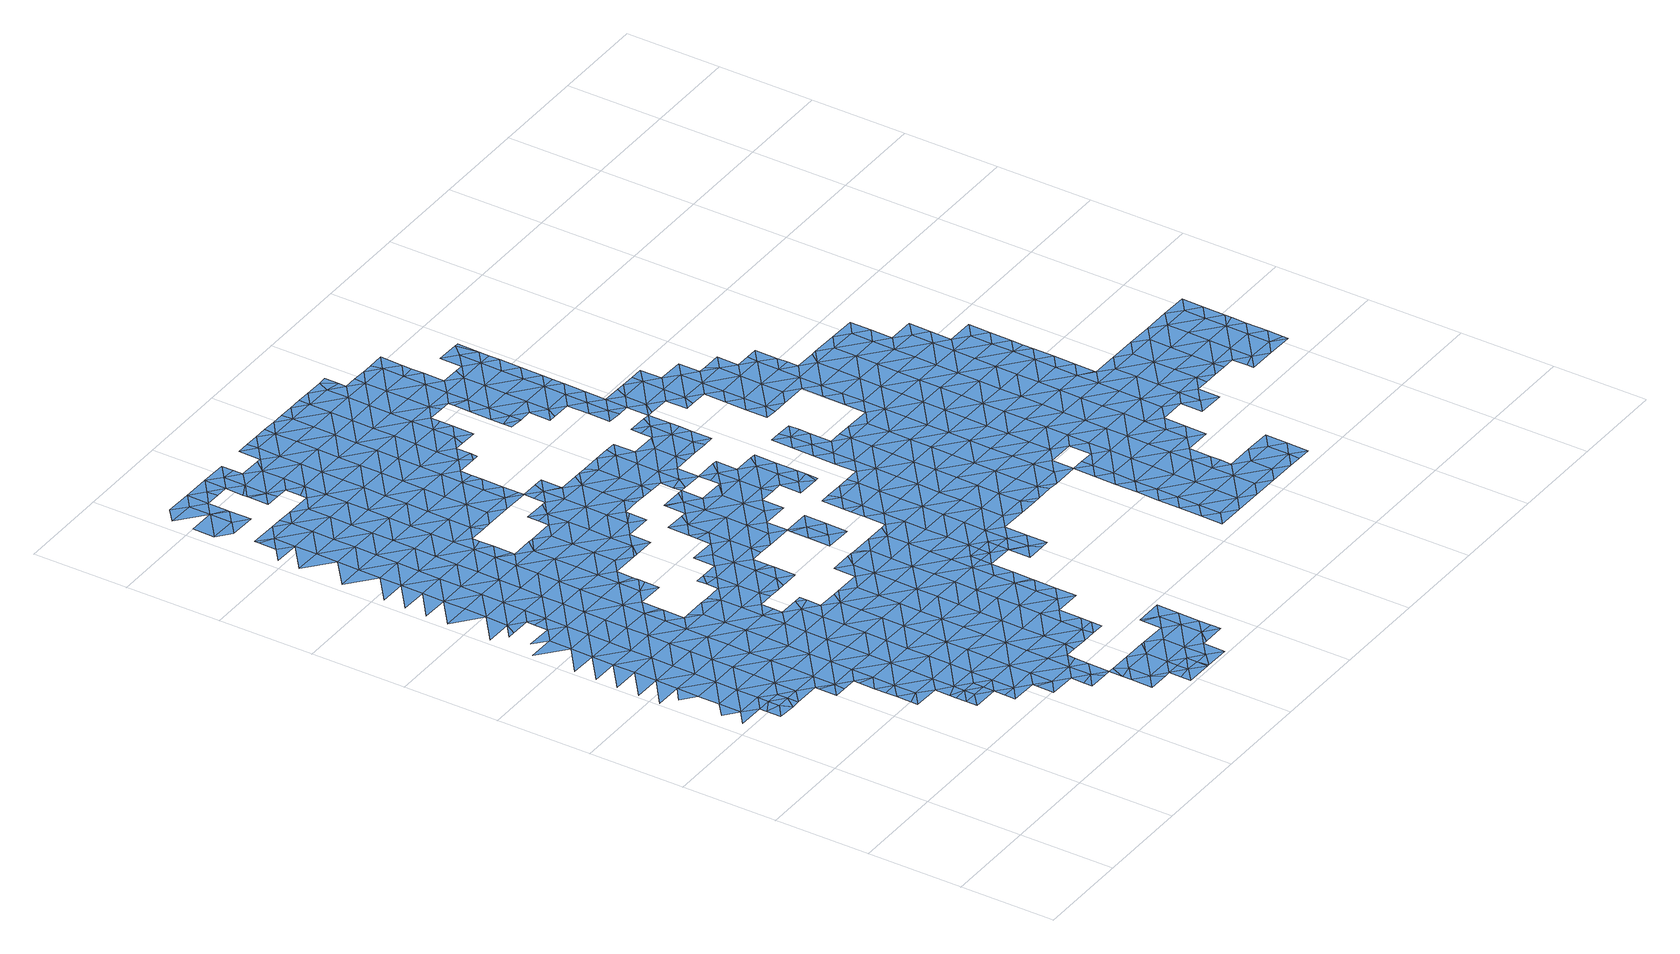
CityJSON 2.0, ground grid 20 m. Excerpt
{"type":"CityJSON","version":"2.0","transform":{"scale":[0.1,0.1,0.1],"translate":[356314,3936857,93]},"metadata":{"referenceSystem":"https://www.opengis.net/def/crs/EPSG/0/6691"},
"CityObjects":{
"waterbody1":{"type":"WaterBody","attributes":{"name":"9","class":"1140","function":"1","WaterBodyRiverFloodingRiskAttribute.description":"5","WaterBodyRiverFloodingRiskAttribute.rankOrg":"1","WaterBodyRiverFloodingRiskAttribute.adminType":"2","WaterBodyRiverFloodingRiskAttribute.scale":"L1"},"geometry":[{"type":"MultiSurface","lod":"1","boundaries":[[[0,1,2]],[[3,0,4]],[[2,5,0]],[[6,7,8]],[[9,8,10]],[[4,0,11]],[[2,12,5]],[[11,0,5]],[[13,14,10]],[[7,15,8]],[[7,4,15]],[[12,16,5]],[[17,10,8]],[[18,19,13]],[[4,11,15]],[[16,20,5]],[[21,22,18]],[[23,24,16]],[[23,25,24]],[[8,15,17]],[[10,26,13]],[[27,24,25]],[[11,5,20]],[[28,26,10]],[[26,18,13]],[[24,20,16]],[[29,30,21]],[[31,15,11]],[[20,32,11]],[[10,17,28]],[[33,21,18]],[[34,35,29]],[[26,33,18]],[[36,20,24]],[[31,11,32]],[[27,36,24]],[[37,38,39]],[[40,28,17]],[[41,38,27]],[[42,29,21]],[[17,15,43]],[[41,39,38]],[[44,45,46]],[[45,47,46]],[[48,42,21]],[[49,50,34]],[[15,31,43]],[[48,21,33]],[[51,52,53]],[[54,34,29]],[[55,38,37]],[[27,38,36]],[[47,56,57]],[[45,56,47]],[[42,54,29]],[[32,58,31]],[[44,59,45]],[[57,56,60]],[[17,43,40]],[[61,62,52]],[[20,36,63]],[[32,20,58]],[[26,28,64]],[[65,52,51]],[[58,20,63]],[[55,66,38]],[[56,67,60]],[[64,68,26]],[[69,36,38]],[[31,70,43]],[[28,40,64]],[[71,67,55]],[[72,48,33]],[[71,60,67]],[[73,74,75]],[[76,77,61]],[[49,34,54]],[[33,26,68]],[[59,78,45]],[[68,72,33]],[[75,79,59]],[[70,31,58]],[[80,77,76]],[[65,81,52]],[[82,42,48]],[[66,55,67]],[[43,83,40]],[[56,45,78]],[[75,74,79]],[[84,85,65]],[[52,86,61]],[[85,49,54]],[[87,58,63]],[[84,49,85]],[[38,66,69]],[[72,82,48]],[[56,88,67]],[[81,86,52]],[[40,83,64]],[[78,59,79]],[[63,36,87]],[[89,90,80]],[[43,70,91]],[[85,81,65]],[[92,76,61]],[[74,93,79]],[[42,94,54]],[[83,43,91]],[[95,96,97]],[[36,69,87]],[[82,94,42]],[[95,98,96]],[[56,78,99]],[[86,92,61]],[[92,80,76]],[[87,100,58]],[[101,102,89]],[[54,103,85]],[[88,56,99]],[[66,67,88]],[[70,58,100]],[[68,64,104]],[[98,105,96]],[[106,107,93]],[[94,103,54]],[[107,97,96]],[[106,97,107]],[[104,64,83]],[[100,108,70]],[[109,110,101]],[[111,89,80]],[[85,112,81]],[[79,93,113]],[[69,66,114]],[[115,83,91]],[[114,66,88]],[[78,79,116]],[[103,112,85]],[[112,86,81]],[[117,68,104]],[[69,118,87]],[[119,111,80]],[[111,101,89]],[[91,70,115]],[[93,107,113]],[[119,80,92]],[[72,68,120]],[[105,121,96]],[[122,88,99]],[[79,113,116]],[[123,109,124]],[[120,68,117]],[[125,126,105]],[[127,94,82]],[[70,108,115]],[[99,78,122]],[[125,128,126]],[[69,114,129]],[[87,130,100]],[[131,126,128]],[[132,123,124]],[[82,72,127]],[[112,133,86]],[[86,134,92]],[[118,130,87]],[[107,135,113]],[[104,136,117]],[[78,116,122]],[[104,83,137]],[[69,129,118]],[[107,96,135]],[[121,105,126]],[[133,134,86]],[[134,119,92]],[[72,120,127]],[[100,138,108]],[[139,140,101]],[[83,115,137]],[[137,141,104]],[[135,96,121]],[[139,101,111]],[[142,120,117]],[[136,142,117]],[[109,101,140]],[[143,132,144]],[[145,146,94]],[[108,138,115]],[[88,122,147]],[[114,88,148]],[[114,149,129]],[[136,104,141]],[[124,109,140]],[[150,111,119]],[[131,151,126]],[[94,127,145]],[[103,94,146]],[[152,127,120]],[[148,88,147]],[[143,144,153]],[[134,154,119]],[[138,100,130]],[[155,156,131]],[[157,158,153]],[[159,120,142]],[[160,156,161]],[[155,161,156]],[[113,135,162]],[[116,113,163]],[[146,164,103]],[[115,165,137]],[[166,136,141]],[[152,120,159]],[[154,150,119]],[[150,139,111]],[[121,126,151]],[[167,147,122]],[[112,103,164]],[[118,129,149]],[[121,168,135]],[[113,162,163]],[[124,140,169]],[[132,124,170]],[[114,148,149]],[[151,131,156]],[[122,116,167]],[[171,172,173]],[[172,157,153]],[[164,174,112]],[[171,157,172]],[[175,145,127]],[[115,138,165]],[[170,124,169]],[[144,132,170]],[[176,127,152]],[[133,112,174]],[[177,156,160]],[[178,153,144]],[[166,141,179]],[[116,163,167]],[[139,180,140]],[[121,151,168]],[[181,118,149]],[[182,151,156]],[[183,137,165]],[[172,184,173]],[[174,185,133]],[[130,118,186]],[[187,180,139]],[[180,169,140]],[[141,137,188]],[[189,165,138]],[[178,172,153]],[[187,139,150]],[[134,133,185]],[[190,191,192]],[[186,118,181]],[[156,177,182]],[[162,193,163]],[[188,137,183]],[[144,170,194]],[[135,168,195]],[[162,135,193]],[[175,127,176]],[[146,145,175]],[[147,167,196]],[[197,190,198]],[[148,147,199]],[[200,189,138]],[[148,201,149]],[[185,202,134]],[[179,141,188]],[[138,130,200]],[[151,203,168]],[[204,151,182]],[[205,192,191]],[[178,144,194]],[[199,147,196]],[[199,201,148]],[[154,134,202]],[[135,195,193]],[[206,165,189]],[[163,207,167]],[[203,151,204]],[[190,192,198]],[[180,208,169]],[[176,152,209]],[[169,210,170]],[[149,201,181]],[[178,211,172]],[[130,186,200]],[[164,146,212]],[[183,165,213]],[[213,165,206]],[[179,188,214]],[[202,215,154]],[[215,187,150]],[[212,146,175]],[[208,210,169]],[[216,174,164]],[[210,194,170]],[[203,217,168]],[[218,175,176]],[[219,220,221]],[[168,217,195]],[[150,154,215]],[[184,172,211]],[[222,218,176]],[[213,223,183]],[[163,193,207]],[[224,188,183]],[[219,198,220]],[[216,185,174]],[[200,225,189]],[[176,209,222]],[[226,214,188]],[[181,227,186]],[[205,228,192]],[[229,164,212]],[[192,228,198]],[[230,231,167]],[[211,232,184]],[[233,212,175]],[[234,217,203]],[[235,178,194]],[[195,236,193]],[[196,231,199]],[[210,237,194]],[[238,181,201]],[[217,236,195]],[[239,175,218]],[[200,186,240]],[[167,207,230]],[[196,167,231]],[[216,164,229]],[[233,175,239]],[[224,226,188]],[[241,223,213]],[[242,243,187]],[[243,208,180]],[[202,185,244]],[[235,211,178]],[[245,198,228]],[[227,181,238]],[[187,215,242]],[[246,198,245]],[[200,247,225]],[[247,200,240]],[[180,187,243]],[[248,215,202]],[[220,198,246]],[[236,249,193]],[[211,250,232]],[[251,202,244]],[[183,223,224]],[[240,186,227]],[[252,217,234]],[[199,253,201]],[[221,220,254]],[[255,229,212]],[[246,254,220]],[[256,185,216]],[[248,202,251]],[[235,194,237]],[[244,185,256]],[[257,212,233]],[[258,225,247]],[[253,238,201]],[[235,259,211]],[[207,193,260]],[[257,255,212]],[[255,216,229]],[[199,231,261]],[[223,241,262]],[[263,215,248]],[[264,265,208]],[[266,267,268]],[[211,259,250]],[[242,215,269]],[[230,207,260]],[[270,240,227]],[[252,271,217]],[[266,226,272]],[[273,231,230]],[[253,199,261]],[[256,274,244]],[[210,265,237]],[[269,215,263]],[[193,249,260]],[[226,224,272]],[[208,243,264]],[[210,208,265]],[[238,275,227]],[[246,276,254]],[[267,266,272]],[[277,256,216]],[[223,278,224]],[[236,217,271]],[[279,270,227]],[[255,277,216]],[[246,280,276]],[[281,249,236]],[[282,242,269]],[[257,233,283]],[[275,238,253]],[[223,262,284]],[[230,260,273]],[[276,285,254]],[[224,286,272]],[[252,287,271]],[[288,281,236]],[[256,289,274]],[[290,289,256]],[[262,291,284]],[[292,237,265]],[[280,293,276]],[[277,290,256]],[[288,236,271]],[[235,294,259]],[[243,242,295]],[[278,223,284]],[[267,272,296]],[[235,237,294]],[[297,227,275]],[[298,299,300]],[[249,301,260]],[[231,273,302]],[[279,227,297]],[[261,231,303]],[[250,259,304]],[[261,305,253]],[[306,299,307]],[[306,300,299]],[[295,242,282]],[[286,296,272]],[[264,243,295]],[[257,308,255]],[[309,271,287]],[[282,269,310]],[[307,311,312]],[[308,257,283]],[[237,292,294]],[[231,302,303]],[[286,224,278]],[[284,291,313]],[[276,293,285]],[[314,288,271]],[[315,308,283]],[[316,277,255]],[[311,307,299]],[[309,287,317]],[[297,318,279]],[[293,312,311]],[[310,319,282]],[[320,278,284]],[[321,299,298]],[[308,316,255]],[[313,320,284]],[[305,261,303]],[[265,322,292]],[[275,253,305]],[[249,281,301]],[[314,271,309]],[[323,302,273]],[[264,295,324]],[[304,259,325]],[[265,264,322]],[[326,297,275]],[[259,294,325]],[[273,260,327]],[[328,289,290]],[[322,264,324]],[[285,293,329]],[[330,290,277]],[[293,311,329]],[[331,286,278]],[[304,332,333]],[[334,295,282]],[[335,296,286]],[[336,288,314]],[[321,337,299]],[[338,296,335]],[[339,331,278]],[[281,288,336]],[[325,332,304]],[[260,301,327]],[[339,278,320]],[[333,332,321]],[[308,315,340]],[[302,341,303]],[[342,330,277]],[[275,305,343]],[[342,277,316]],[[282,319,344]],[[345,301,281]],[[311,346,329]],[[330,328,290]],[[347,285,329]],[[326,275,343]],[[297,326,318]],[[340,348,308]],[[273,327,323]],[[292,322,349]],[[294,292,350]],[[308,348,316]],[[351,338,335]],[[345,281,336]],[[311,299,352]],[[324,295,334]],[[321,332,337]],[[286,353,335]],[[325,294,350]],[[354,347,329]],[[282,344,334]],[[355,322,324]],[[354,329,346]],[[305,303,341]],[[292,349,350]],[[319,356,344]],[[299,337,352]],[[302,323,341]],[[346,311,352]],[[325,357,332]],[[286,331,358]],[[301,359,327]],[[318,360,361]],[[341,362,305]],[[305,363,343]],[[348,364,316]],[[328,365,366]],[[353,351,335]],[[367,342,316]],[[330,365,328]],[[368,357,325]],[[369,359,301]],[[359,323,327]],[[318,326,360]],[[322,355,349]],[[362,363,305]],[[368,325,350]],[[369,301,345]],[[324,334,370]],[[331,371,358]],[[343,363,326]],[[332,372,337]],[[373,366,365]],[[364,367,316]],[[286,358,353]],[[345,336,374]],[[356,375,344]],[[376,330,342]],[[344,375,334]],[[377,361,360]],[[324,370,355]],[[378,358,371]],[[337,372,352]],[[379,341,323]],[[346,352,380]],[[381,364,348]],[[382,373,365]],[[383,369,345]],[[367,376,342]],[[376,365,330]],[[351,384,385]],[[353,384,351]],[[374,383,345]],[[326,386,360]],[[385,384,387]],[[372,332,357]],[[388,379,323]],[[389,349,355]],[[390,368,350]],[[391,386,326]],[[341,379,362]],[[350,349,392]],[[391,326,363]],[[323,359,388]],[[380,352,393]],[[372,394,352]],[[386,395,360]],[[396,359,369]],[[397,353,358]],[[377,360,395]],[[384,398,387]],[[399,358,378]],[[390,357,368]],[[400,334,375]],[[401,402,365]],[[352,394,393]],[[403,355,370]],[[396,369,383]],[[382,365,402]],[[349,389,392]],[[376,401,365]],[[404,367,364]],[[405,387,398]],[[381,406,364]],[[370,334,407]],[[406,404,364]],[[375,356,408]],[[409,384,353]],[[407,334,400]],[[410,411,359]],[[410,359,396]],[[398,412,405]],[[390,350,392]],[[355,403,389]],[[363,362,413]],[[388,359,411]],[[413,362,379]],[[414,400,375]],[[397,358,399]],[[415,395,386]],[[409,398,384]],[[393,416,417]],[[390,418,357]],[[357,419,372]],[[420,414,375]],[[421,379,388]],[[375,408,420]],[[411,421,388]],[[367,422,376]],[[393,394,416]],[[418,419,357]],[[370,407,403]],[[423,424,363]],[[399,378,425]],[[426,412,398]],[[372,419,394]],[[427,402,428]],[[423,363,413]],[[429,407,400]],[[409,353,397]],[[402,401,428]],[[408,427,428]],[[430,417,416]],[[391,363,424]],[[367,404,422]],[[391,431,386]],[[432,413,379]],[[429,400,414]],[[433,397,399]],[[415,386,434]],[[422,435,376]],[[425,433,399]],[[376,436,401]],[[437,390,392]],[[379,421,438]],[[439,408,428]],[[389,403,440]],[[392,389,441]],[[429,442,407]],[[398,443,426]],[[401,444,428]],[[379,438,432]],[[445,430,416]],[[443,398,409]],[[404,446,422]],[[437,418,390]],[[403,407,447]],[[389,440,441]],[[447,407,442]],[[431,391,424]],[[448,439,428]],[[413,449,423]],[[450,448,428]],[[394,419,451]],[[450,428,444]],[[416,394,452]],[[434,386,431]],[[449,413,432]],[[453,422,446]],[[426,454,455]],[[376,435,436]],[[456,397,433]],[[437,392,441]],[[444,401,436]],[[416,452,445]],[[455,454,457]],[[394,451,452]],[[458,403,447]],[[426,443,454]],[[456,459,397]],[[418,460,419]],[[461,435,422]],[[431,462,434]],[[453,461,422]],[[409,459,443]],[[440,403,458]],[[409,397,459]],[[432,463,449]],[[424,423,464]],[[465,418,437]],[[419,460,451]],[[443,466,454]],[[467,444,436]],[[468,445,452]],[[469,436,435]],[[423,449,464]],[[464,470,424]],[[424,471,431]],[[457,454,472]],[[473,466,443]],[[474,452,451]],[[463,475,449]],[[476,437,441]],[[470,471,424]],[[458,447,477]],[[418,465,460]],[[466,478,454]],[[456,433,479]],[[461,453,480]],[[440,458,481]],[[441,440,482]],[[483,467,436]],[[484,485,486]],[[487,468,452]],[[462,431,488]],[[489,485,490]],[[473,443,459]],[[489,486,485]],[[476,465,437]],[[472,454,478]],[[491,459,456]],[[435,461,469]],[[440,481,482]],[[469,492,436]],[[479,491,456]],[[431,471,488]],[[485,493,490]],[[494,461,480]],[[451,460,474]],[[458,477,495]],[[496,490,493]],[[458,497,481]],[[476,441,482]],[[495,477,498]],[[475,496,493]],[[483,436,492]],[[499,500,478]],[[452,501,487]],[[449,475,502]],[[503,485,484]],[[458,495,497]],[[476,504,465]],[[465,505,460]],[[452,474,501]],[[492,506,483]],[[464,449,507]],[[508,493,485]],[[509,459,491]],[[459,510,473]],[[466,473,511]],[[475,493,502]],[[497,512,481]],[[513,488,514]],[[500,515,494]],[[516,461,494]],[[461,517,469]],[[488,471,514]],[[507,449,502]],[[518,482,481]],[[508,485,503]],[[500,499,515]],[[519,471,470]],[[513,520,521]],[[516,517,461]],[[522,487,501]],[[470,464,523]],[[524,502,493]],[[515,516,494]],[[521,520,525]],[[512,518,481]],[[505,465,504]],[[511,473,526]],[[527,501,474]],[[528,512,497]],[[469,529,492]],[[513,514,520]],[[519,514,471]],[[464,507,523]],[[482,530,476]],[[510,459,509]],[[493,508,524]],[[509,491,531]],[[474,460,527]],[[506,492,532]],[[515,499,533]],[[501,534,522]],[[526,473,510]],[[518,530,482]],[[530,504,476]],[[529,532,492]],[[535,525,536]],[[525,520,536]],[[519,470,523]],[[460,505,527]],[[533,537,515]],[[536,538,535]],[[515,537,516]],[[531,539,509]],[[527,540,501]],[[541,502,524]],[[528,542,512]],[[469,517,529]],[[501,540,534]],[[543,526,544]],[[541,545,502]],[[545,523,507]],[[546,505,504]],[[526,510,544]],[[533,543,544]],[[530,547,504]],[[548,514,519]],[[549,518,512]],[[539,550,509]],[[542,549,512]],[[507,502,545]],[[551,538,536]],[[537,552,516]],[[520,514,553]],[[520,554,536]],[[544,555,533]],[[547,546,504]],[[516,556,517]],[[557,544,510]],[[558,559,560]],[[539,560,559]],[[553,514,548]],[[561,527,505]],[[532,529,562]],[[517,563,529]],[[552,556,516]],[[564,534,540]],[[518,565,530]],[[566,557,510]],[[567,518,549]],[[568,552,537]],[[510,509,566]],[[541,524,569]],[[519,523,570]],[[571,562,529]],[[539,559,550]],[[527,561,540]],[[572,555,544]],[[536,554,551]],[[518,567,565]],[[566,509,550]],[[520,553,554]],[[573,564,540]],[[517,556,563]],[[572,544,557]],[[523,545,570]],[[519,574,548]],[[571,529,563]],[[575,550,559]],[[565,576,530]],[[577,559,558]],[[530,576,547]],[[578,574,519]],[[574,553,548]],[[505,546,561]],[[577,575,559]],[[554,579,551]],[[580,552,568]],[[578,519,570]],[[581,573,540]],[[561,581,540]],[[582,541,569]],[[541,583,545]],[[577,558,584]],[[585,566,550]],[[582,583,541]],[[556,586,563]],[[587,570,545]],[[588,576,565]],[[547,589,546]],[[557,566,590]],[[591,582,569]],[[592,593,594]],[[580,595,552]],[[574,596,553]],[[550,575,585]],[[552,597,556]],[[583,587,545]],[[587,578,570]],[[585,598,566]],[[593,599,600]],[[579,554,601]],[[592,599,593]],[[547,576,602]],[[546,603,561]],[[604,573,581]],[[554,553,605]],[[590,566,598]],[[561,606,581]],[[597,607,556]],[[608,576,588]],[[609,595,580]],[[586,556,607]],[[547,602,589]],[[600,610,611]],[[605,553,596]],[[554,605,601]],[[612,582,591]],[[597,552,595]],[[587,613,578]],[[600,599,610]],[[578,614,574]],[[581,615,604]],[[616,617,611]],[[615,581,606]],[[608,618,576]],[[599,592,619]],[[613,614,578]],[[546,589,603]],[[606,561,603]],[[617,616,608]],[[620,595,609]],[[601,621,622]],[[611,610,616]],[[607,623,624]],[[604,615,625]],[[597,623,607]],[[626,619,627]],[[619,628,599]],[[583,582,629]],[[624,623,630]],[[601,605,621]],[[582,612,629]],[[631,605,596]],[[632,587,583]],[[602,576,633]],[[634,635,622]],[[618,608,616]],[[627,636,626]],[[621,634,622]],[[629,637,583]],[[606,603,638]],[[596,574,631]],[[610,599,628]],[[597,595,639]],[[633,576,618]],[[595,620,639]],[[589,602,633]],[[637,632,583]],[[632,613,587]],[[612,640,629]],[[641,642,643]],[[644,630,623]],[[597,645,623]],[[574,614,631]],[[646,597,639]],[[634,647,635]],[[619,626,628]],[[635,647,648]],[[605,649,621]],[[626,636,650]],[[651,652,653]],[[597,646,645]],[[654,652,651]],[[655,618,616]],[[638,603,656]],[[657,589,633]],[[641,658,642]],[[610,628,659]],[[616,610,660]],[[645,661,623]],[[662,656,603]],[[613,663,614]],[[603,589,662]],[[664,605,631]],[[629,640,665]],[[666,634,621]],[[667,643,668]],[[647,669,648]],[[632,663,613]],[[643,642,668]],[[623,661,644]],[[650,670,626]],[[610,659,660]],[[653,671,650]],[[633,618,672]],[[673,648,669]],[[589,657,662]],[[626,674,628]],[[649,605,664]],[[671,653,652]],[[669,675,673]],[[676,631,614]],[[677,667,668]],[[678,629,665]],[[679,657,633]],[[647,634,680]],[[681,667,677]],[[682,652,654]],[[666,680,634]],[[655,616,660]],[[671,670,650]],[[683,669,647]],[[684,685,681]],[[679,633,672]],[[628,674,659]],[[672,618,655]],[[686,642,658]],[[687,671,652]],[[666,621,649]],[[637,688,632]],[[689,656,662]],[[684,681,677]],[[637,629,688]],[[614,663,690]],[[691,692,661]],[[647,680,683]],[[631,693,664]],[[668,642,686]],[[694,660,659]],[[695,696,657]],[[695,657,679]],[[626,670,674]],[[652,682,687]],[[688,629,678]],[[668,697,677]],[[676,614,690]],[[662,657,696]],[[676,693,631]],[[674,694,659]],[[682,661,692]],[[632,698,663]],[[699,669,683]],[[675,669,700]],[[664,693,649]],[[701,685,684]],[[688,698,632]],[[702,685,701]],[[696,703,662]],[[678,665,704]],[[672,655,705]],[[669,699,700]],[[680,666,706]],[[670,671,707]],[[682,708,687]],[[689,662,703]],[[671,687,707]],[[677,709,684]],[[708,682,692]],[[658,710,686]],[[711,666,649]],[[691,712,692]],[[668,686,697]],[[694,713,660]],[[697,709,677]],[[714,674,670]],[[715,702,701]],[[698,716,663]],[[717,702,715]],[[704,718,678]],[[719,701,684]],[[670,707,714]],[[720,704,717]],[[705,655,721]],[[688,678,718]],[[655,660,722]],[[690,723,676]],[[706,666,724]],[[720,717,715]],[[687,708,725]],[[690,663,723]],[[726,712,727]],[[712,728,692]],[[729,674,714]],[[649,693,711]],[[730,726,727]],[[731,708,692]],[[710,732,686]],[[694,674,733]],[[734,698,688]],[[720,735,704]],[[660,713,722]],[[733,674,729]],[[721,655,722]],[[666,736,724]],[[684,709,719]],[[663,716,723]],[[733,737,694]],[[694,737,713]],[[723,738,676]],[[739,740,741]],[[666,711,736]],[[741,740,742]],[[743,744,701]],[[725,708,745]],[[697,746,709]],[[747,716,698]],[[748,726,730]],[[688,718,734]],[[693,676,738]],[[721,749,750]],[[697,686,746]],[[701,719,743]],[[715,701,744]],[[712,726,728]],[[715,751,720]],[[749,721,722]],[[737,752,713]],[[734,747,698]],[[731,692,728]],[[740,753,742]],[[746,686,732]],[[742,753,754]],[[755,734,718]],[[744,751,715]],[[745,708,731]],[[735,720,756]],[[722,713,752]],[[757,723,716]],[[758,740,739]],[[711,693,759]],[[760,724,736]],[[732,710,761]],[[762,748,754]],[[748,763,726]],[[693,738,759]],[[753,762,754]],[[764,750,749]],[[731,765,745]],[[766,728,726]],[[767,722,752]],[[720,751,756]],[[749,722,768]],[[768,722,767]],[[769,731,728]],[[709,746,770]],[[719,709,771]],[[772,711,759]],[[758,773,740]],[[716,747,757]],[[774,760,736]],[[775,753,740]],[[736,711,774]],[[764,749,768]],[[766,769,728]],[[732,776,746]],[[709,770,771]],[[777,755,756]],[[778,765,731]],[[738,723,779]],[[755,780,734]],[[774,711,772]],[[769,778,731]],[[779,723,757]],[[743,719,781]],[[748,762,763]],[[773,775,740]],[[782,759,738]],[[766,726,763]],[[783,762,753]],[[764,768,784]],[[756,751,777]],[[781,719,771]],[[732,761,776]],[[744,743,781]],[[780,785,734]],[[770,746,786]],[[785,757,747]],[[787,751,744]],[[776,788,746]],[[789,773,758]],[[786,790,770]],[[783,763,762]],[[774,791,760]],[[747,734,785]],[[780,755,777]],[[738,779,792]],[[760,791,793]],[[770,794,771]],[[759,795,772]],[[786,746,788]],[[796,766,763]],[[782,738,792]],[[770,790,794]],[[797,779,757]],[[744,781,798]],[[751,799,777]],[[772,795,774]],[[800,769,766]],[[776,761,801]],[[753,775,783]],[[787,744,798]],[[783,802,763]],[[803,793,804]],[[805,797,757]],[[781,771,806]],[[793,791,804]],[[771,794,806]],[[777,799,780]],[[807,792,779]],[[759,782,795]],[[789,808,773]],[[757,785,805]],[[804,809,803]],[[800,766,796]],[[773,808,775]],[[810,788,776]],[[795,811,774]],[[812,786,788]],[[774,813,791]],[[796,763,802]],[[799,751,787]],[[789,803,809]],[[810,776,801]],[[799,814,780]],[[809,808,789]],[[796,802,815]],[[791,816,804]],[[798,781,817]],[[808,818,775]],[[775,819,783]],[[781,806,817]],[[785,780,814]],[[820,805,785]],[[821,810,801]],[[822,802,783]],[[823,812,788]],[[782,792,807]],[[779,797,807]],[[818,819,775]],[[774,811,813]],[[807,824,782]],[[787,798,825]],[[823,788,810]],[[826,797,805]],[[820,785,814]],[[816,791,813]],[[809,804,816]],[[806,827,817]],[[798,817,825]],[[815,802,828]],[[787,829,799]],[[795,782,830]],[[822,783,819]],[[802,822,828]],[[809,831,808]],[[829,814,799]],[[810,821,832]],[[830,782,824]],[[826,805,820]],[[833,831,809]],[[787,825,834]],[[835,825,817]],[[833,809,816]],[[826,836,797]],[[827,835,817]],[[818,808,837]],[[811,795,838]],[[839,812,823]],[[840,810,832]],[[829,787,834]],[[823,810,840]],[[807,797,836]],[[822,819,841]],[[838,795,830]],[[813,811,838]],[[842,820,814]],[[818,843,819]],[[844,818,837]],[[845,834,825]],[[836,846,807]],[[835,845,825]],[[837,808,831]],[[839,823,840]],[[818,844,843]],[[847,830,824]],[[843,848,819]],[[849,814,829]],[[841,819,848]],[[824,807,847]],[[813,838,850]],[[816,813,851]],[[845,852,834]],[[853,836,826]],[[854,838,830]],[[814,849,842]],[[807,846,847]],[[813,850,851]],[[826,820,853]],[[837,831,855]],[[833,816,856]],[[852,857,834]],[[829,857,849]],[[858,850,838]],[[820,842,853]],[[831,833,856]],[[854,830,847]],[[829,834,857]],[[816,851,856]],[[853,859,836]],[[855,831,860]],[[861,842,849]],[[859,862,836]],[[858,838,854]],[[863,831,856]],[[846,836,862]],[[860,831,863]],[[858,864,850]],[[852,845,865]],[[866,853,842]],[[851,850,864]],[[847,867,854]],[[849,857,861]],[[861,866,842]],[[847,846,867]],[[864,868,851]],[[863,869,860]],[[865,870,852]],[[871,859,853]],[[856,851,868]],[[872,863,856]],[[846,862,867]],[[865,873,874]],[[867,875,854]],[[857,852,870]],[[874,870,865]],[[871,853,866]],[[872,856,868]],[[859,876,862]],[[858,854,877]],[[874,873,878]],[[858,879,864]],[[872,880,863]],[[881,882,857]],[[876,867,862]],[[881,857,870]],[[861,882,866]],[[863,880,869]],[[854,875,877]],[[861,857,882]],[[864,879,868]],[[859,871,883]],[[878,884,874]],[[874,884,870]],[[885,872,868]],[[871,866,886]],[[859,883,876]],[[858,877,879]],[[876,887,867]],[[888,883,871]],[[889,888,871]],[[889,871,886]],[[884,890,870]],[[875,867,887]],[[870,890,881]],[[891,877,875]],[[892,866,882]],[[868,893,885]],[[894,869,880]],[[886,866,892]],[[895,872,885]],[[880,872,895]],[[887,891,875]],[[896,876,883]],[[868,879,893]],[[888,896,883]],[[877,897,879]],[[898,890,884]],[[894,880,895]],[[892,899,886]],[[891,900,877]],[[901,887,876]],[[902,893,879]],[[903,892,882]],[[897,902,879]],[[904,881,890]],[[901,876,896]],[[905,885,893]],[[882,881,903]],[[897,877,900]],[[906,890,898]],[[907,891,887]],[[908,907,887]],[[908,887,901]],[[881,904,903]],[[905,893,902]],[[909,900,891]],[[910,904,890]],[[911,897,900]],[[899,892,912]],[[910,890,906]],[[892,903,912]],[[891,907,909]],[[911,900,909]],[[912,913,899]],[[910,906,914]],[[903,904,915]],[[915,904,910]],[[916,912,903]],[[915,917,903]],[[918,910,914]],[[916,913,912]],[[919,920,921]],[[916,903,917]],[[910,922,915]],[[918,921,920]],[[922,917,915]],[[910,918,923]],[[919,924,920]],[[916,925,913]],[[918,920,923]],[[910,923,922]],[[917,926,916]],[[927,926,917]],[[927,917,922]],[[926,925,916]],[[920,928,923]],[[920,924,929]],[[930,922,923]],[[928,930,923]],[[930,927,922]],[[920,929,928]],[[924,931,929]],[[926,932,925]],[[927,933,926]],[[930,933,927]],[[934,928,929]],[[935,934,929]],[[935,929,931]],[[928,936,930]],[[926,937,932]],[[928,934,936]],[[926,933,937]],[[938,933,930]],[[936,939,930]],[[938,930,939]],[[940,933,938]],[[937,933,940]],[[932,937,941]],[[940,941,937]]]}]},
"waterbody2":{"type":"WaterBody","attributes":{"name":"9","class":"1140","function":"1","WaterBodyRiverFloodingRiskAttribute.description":"5","WaterBodyRiverFloodingRiskAttribute.rankOrg":"2","WaterBodyRiverFloodingRiskAttribute.adminType":"2","WaterBodyRiverFloodingRiskAttribute.scale":"L1"},"geometry":[{"type":"MultiSurface","lod":"1","boundaries":[[[2,942,12]],[[23,12,943]],[[942,944,943]],[[945,943,944]],[[23,945,25]],[[945,23,943]],[[16,12,23]],[[12,942,943]]]}]},
"waterbody3":{"type":"WaterBody","attributes":{"name":"9","class":"1140","function":"1","WaterBodyRiverFloodingRiskAttribute.description":"5","WaterBodyRiverFloodingRiskAttribute.rankOrg":"2","WaterBodyRiverFloodingRiskAttribute.adminType":"2","WaterBodyRiverFloodingRiskAttribute.scale":"L1"},"geometry":[{"type":"MultiSurface","lod":"1","boundaries":[[[946,74,73]],[[93,74,106]],[[74,946,947]],[[97,106,947]],[[947,106,74]],[[948,97,947]],[[946,948,947]]]}]},
"waterbody4":{"type":"WaterBody","attributes":{"name":"9","class":"1140","function":"1","WaterBodyRiverFloodingRiskAttribute.description":"5","WaterBodyRiverFloodingRiskAttribute.rankOrg":"2","WaterBodyRiverFloodingRiskAttribute.adminType":"2","WaterBodyRiverFloodingRiskAttribute.scale":"L1"},"geometry":[{"type":"MultiSurface","lod":"1","boundaries":[[[949,950,951]],[[952,950,949]],[[949,953,954]],[[953,949,951]],[[955,949,954]],[[955,956,949]],[[949,956,952]]]}]},
"waterbody5":{"type":"WaterBody","attributes":{"name":"9","class":"1140","function":"1","WaterBodyRiverFloodingRiskAttribute.description":"5","WaterBodyRiverFloodingRiskAttribute.rankOrg":"1","WaterBodyRiverFloodingRiskAttribute.adminType":"2","WaterBodyRiverFloodingRiskAttribute.scale":"L1"},"geometry":[{"type":"MultiSurface","lod":"1","boundaries":[[[957,958,959]],[[960,961,962]],[[961,958,957]],[[963,964,965]],[[966,959,967]],[[952,968,969]],[[956,970,952]],[[956,955,970]],[[959,966,963]],[[971,969,968]],[[972,973,974]],[[974,973,177]],[[952,970,968]],[[962,975,976]],[[975,962,977]],[[978,970,955]],[[979,955,954]],[[962,976,960]],[[980,954,953]],[[954,980,979]],[[980,981,979]],[[957,965,978]],[[981,977,979]],[[978,955,979]],[[977,978,979]],[[962,961,957]],[[962,978,977]],[[957,978,962]],[[974,982,972]],[[957,963,965]],[[983,984,985]],[[972,985,984]],[[985,972,968]],[[968,972,982]],[[982,971,968]],[[970,985,968]],[[972,984,973]],[[965,985,970]],[[985,965,964]],[[983,985,964]],[[965,970,978]],[[959,963,957]],[[958,986,959]],[[986,967,959]]]}]},
"waterbody6":{"type":"WaterBody","attributes":{"name":"9","class":"1140","function":"1","WaterBodyRiverFloodingRiskAttribute.description":"5","WaterBodyRiverFloodingRiskAttribute.rankOrg":"1","WaterBodyRiverFloodingRiskAttribute.adminType":"2","WaterBodyRiverFloodingRiskAttribute.scale":"L1"},"geometry":[{"type":"MultiSurface","lod":"1","boundaries":[[[987,988,989]],[[989,990,991]],[[990,992,991]],[[992,993,991]],[[991,993,987]],[[994,989,425]],[[994,990,989]],[[989,988,425]],[[991,987,989]]]}]},
"waterbody7":{"type":"WaterBody","attributes":{"name":"9","class":"1140","function":"1","WaterBodyRiverFloodingRiskAttribute.description":"5","WaterBodyRiverFloodingRiskAttribute.rankOrg":"2","WaterBodyRiverFloodingRiskAttribute.adminType":"2","WaterBodyRiverFloodingRiskAttribute.scale":"L1"},"geometry":[{"type":"MultiSurface","lod":"1","boundaries":[[[475,463,995]],[[463,432,995]],[[995,496,475]],[[995,432,438]],[[438,421,995]],[[421,490,995]],[[490,496,995]]]}]}
},
"vertices":[
[61,642,3],[32,619,3],[89,618,3],[33,665,3],[62,688,3],[117,641,3],[34,758,3],[62,734,3],[63,780,3],[6,781,3],[64,826,3],[118,687,3],[117,618,3],[65,873,3],[7,827,3],[119,733,3],[145,617,3],[120,779,3],[65,919,3],[8,874,3],[174,640,3],[66,965,3],[9,920,3],[145,594,3],[173,594,3],[145,571,3],[121,872,3],[201,570,3],[120,826,3],[67,1011,3],[9,966,3],[176,732,3],[175,686,3],[122,918,3],[68,1058,3],[11,1058,4],[230,593,3],[225,523,3],[229,546,3],[201,524,3],[177,825,3],[201,562,3],[123,1010,3],[176,778,3],[255,384,3],[284,407,3],[255,398,3],[256,430,3],[123,964,3],[96,1080,3],[40,1081,4],[54,1127,3],[69,1150,3],[40,1127,3],[124,1057,3],[257,523,3],[284,453,3],[256,452,3],[231,685,3],[312,383,3],[256,477,3],[70,1196,4],[12,1151,3],[231,639,3],[178,871,3],[97,1126,3],[286,546,3],[285,499,3],[179,917,3],[287,592,3],[232,731,3],[257,511,3],[179,963,3],[311,337,3],[339,337,3],[311,351,3],[71,1242,4],[14,1243,4],[340,406,3],[340,360,3],[71,1289,4],[126,1149,4],[180,1010,3],[234,824,3],[97,1110,3],[125,1103,3],[126,1195,4],[287,638,3],[342,498,3],[72,1335,4],[15,1290,4],[233,778,3],[127,1242,4],[368,336,3],[181,1056,3],[366,267,3],[395,266,3],[367,290,3],[366,244,3],[341,452,3],[288,684,3],[73,1381,4],[15,1336,4],[182,1102,3],[234,870,3],[423,243,3],[367,313,3],[395,313,3],[289,730,3],[73,1427,4],[16,1382,4],[129,1334,4],[182,1148,3],[396,359,3],[343,545,3],[290,777,3],[397,405,3],[235,916,3],[344,637,3],[128,1288,4],[236,962,3],[451,266,3],[398,451,3],[18,1474,4],[74,1474,4],[423,234,3],[451,219,2],[237,1009,3],[422,197,2],[343,591,3],[345,683,3],[479,196,2],[75,1520,4],[183,1194,4],[184,1241,4],[452,312,3],[263,893,3],[290,823,3],[346,729,3],[129,1380,4],[130,1426,4],[291,869,3],[264,939,3],[19,1567,4],[76,1566,4],[237,1055,3],[238,1101,3],[398,498,3],[399,544,3],[400,590,3],[185,1333,4],[507,218,2],[265,985,3],[76,1612,4],[185,1287,4],[478,168,2],[507,172,2],[49,1636,4],[20,1613,4],[264,945,3],[519,149,2],[478,150,2],[453,358,3],[454,404,3],[239,1147,3],[346,776,3],[274,892,3],[454,450,3],[508,265,3],[131,1473,4],[132,1519,4],[49,1673,4],[77,1658,4],[49,1682,4],[240,1193,4],[294,1054,3],[293,1008,3],[534,149,2],[133,1611,4],[320,892,3],[187,1425,4],[401,636,3],[535,195,2],[347,822,3],[106,1681,4],[240,1240,4],[401,682,3],[186,1379,4],[348,868,3],[374,752,3],[22,1752,4],[50,1728,4],[79,1751,4],[510,357,3],[132,1565,4],[509,311,3],[455,497,3],[23,1798,4],[79,1797,4],[456,543,3],[402,729,3],[457,589,3],[241,1286,4],[536,241,3],[536,224,2],[107,1727,4],[375,771,3],[510,403,3],[188,1472,4],[321,984,3],[188,1518,4],[134,1657,4],[295,1100,3],[375,798,3],[338,891,3],[242,1332,4],[296,1193,4],[565,264,3],[322,1030,3],[24,1844,4],[80,1843,4],[52,1867,4],[322,1015,3],[404,821,3],[404,867,3],[416,751,3],[376,891,3],[458,681,3],[107,1773,4],[296,1146,3],[511,449,3],[512,496,3],[131,1681,4],[323,1077,3],[560,241,3],[190,1610,4],[565,310,3],[189,1564,4],[457,635,3],[322,1040,3],[430,705,3],[407,798,3],[243,1378,4],[243,1425,4],[269,1262,4],[107,1779,4],[108,1820,4],[431,736,3],[270,1309,4],[566,356,3],[163,1680,4],[269,1269,4],[593,240,3],[513,588,3],[109,1866,4],[352,1145,3],[297,1239,4],[351,1099,3],[431,751,3],[190,1657,4],[567,402,3],[512,542,3],[432,797,3],[270,1338,4],[244,1471,4],[245,1517,4],[377,917,3],[396,937,3],[377,937,3],[271,1355,4],[474,704,3],[621,263,3],[405,913,3],[568,449,3],[317,1262,4],[514,634,3],[137,1842,4],[353,1192,4],[461,866,3],[487,704,3],[138,1819,4],[623,355,3],[299,1377,4],[379,1076,3],[460,820,3],[166,1865,4],[462,913,3],[622,240,3],[622,309,3],[326,1261,4],[354,1238,4],[448,797,3],[246,1563,4],[165,1819,4],[246,1609,4],[300,1424,4],[434,936,3],[515,681,3],[195,1726,4],[192,1749,4],[163,1726,4],[624,401,3],[568,495,3],[569,541,3],[219,1679,4],[570,587,3],[164,1766,4],[164,1773,4],[408,1098,3],[650,262,3],[308,1354,4],[193,1795,4],[164,1780,4],[488,797,3],[650,285,3],[389,1076,3],[409,1145,3],[649,239,3],[543,703,3],[327,1354,4],[489,843,3],[220,1725,4],[302,1516,4],[625,494,3],[301,1470,4],[247,1656,4],[571,680,3],[624,448,3],[382,1261,4],[193,1841,4],[410,1237,4],[490,889,3],[248,1702,4],[219,1692,4],[357,1423,4],[463,959,3],[651,332,3],[249,1748,4],[435,982,3],[489,856,3],[436,1075,3],[626,540,3],[410,1191,4],[571,633,3],[356,1377,4],[679,354,3],[221,1818,4],[222,1864,4],[437,1121,3],[302,1562,4],[303,1609,4],[491,981,3],[249,1794,4],[519,958,3],[222,1839,4],[358,1515,4],[384,1353,4],[305,1701,4],[518,912,3],[681,447,3],[572,726,3],[544,749,3],[627,586,3],[627,633,3],[466,1144,3],[411,1283,4],[383,1283,4],[466,1190,4],[304,1655,4],[680,401,3],[357,1469,4],[516,889,3],[305,1747,4],[383,1307,4],[707,331,3],[413,1376,4],[467,1236,4],[590,749,3],[546,888,3],[682,539,3],[269,1817,4],[493,1120,3],[430,1306,4],[708,377,3],[520,1004,3],[492,1011,3],[629,725,3],[492,1028,3],[682,493,3],[359,1561,4],[360,1654,4],[628,679,3],[360,1608,4],[278,1817,4],[306,1793,4],[601,749,3],[709,423,3],[576,957,3],[521,1050,3],[575,911,3],[413,1422,4],[468,1282,4],[440,1306,4],[415,1514,4],[494,1166,3],[493,1074,3],[494,1158,3],[414,1468,4],[441,1352,4],[577,1003,3],[709,429,3],[710,469,3],[537,1073,3],[683,585,3],[441,1398,4],[611,748,3],[307,1840,4],[279,1863,4],[361,1700,4],[362,1746,4],[441,1364,4],[710,516,3],[523,1189,4],[684,632,3],[685,678,3],[603,887,3],[549,1073,3],[440,1329,4],[468,1328,4],[442,1444,4],[307,1863,4],[685,724,3],[711,562,3],[604,933,3],[657,748,3],[524,1235,4],[524,1281,4],[417,1653,4],[711,539,3],[478,1351,4],[416,1560,4],[416,1607,4],[442,1465,4],[577,1049,3],[496,1305,4],[335,1862,4],[531,1166,4],[443,1491,4],[497,1351,4],[740,584,3],[496,1307,4],[363,1792,4],[363,1839,4],[551,1165,4],[578,1096,3],[550,1116,3],[632,956,3],[550,1119,3],[471,1513,4],[633,1002,3],[419,1745,4],[580,1188,4],[702,747,3],[739,561,3],[741,631,3],[418,1699,4],[606,1072,3],[539,1304,4],[364,1862,4],[580,1234,4],[741,677,3],[742,723,3],[596,1118,3],[634,1048,3],[419,1792,4],[768,561,3],[474,1652,4],[486,1490,4],[607,1118,3],[660,932,3],[577,1165,4],[472,1560,4],[473,1606,4],[553,1304,4],[806,468,3],[795,491,3],[766,468,3],[392,1861,4],[714,747,3],[767,513,3],[767,515,3],[661,979,3],[581,1280,4],[796,537,3],[608,1164,3],[500,1505,4],[767,538,3],[500,1536,4],[499,1490,4],[619,1118,3],[607,1136,3],[420,1838,4],[796,584,3],[823,468,3],[474,1698,4],[475,1744,4],[570,1304,4],[797,630,3],[824,514,3],[690,1001,3],[691,1048,3],[659,1071,3],[529,1559,4],[715,793,3],[743,769,3],[635,1141,3],[636,1187,4],[637,1233,4],[530,1605,4],[799,722,3],[744,816,3],[715,821,3],[420,1861,4],[798,676,3],[824,560,3],[716,839,3],[663,1071,3],[476,1791,4],[520,1536,4],[638,1280,4],[530,1651,4],[696,978,3],[610,1303,4],[663,1117,3],[449,1860,4],[716,885,3],[744,862,3],[664,1164,3],[737,885,3],[718,978,3],[477,1837,4],[853,583,3],[557,1535,4],[663,1091,3],[691,1094,3],[854,629,3],[532,1744,4],[531,1697,4],[799,768,3],[558,1581,4],[747,1000,3],[773,884,3],[693,1186,4],[800,815,3],[801,861,3],[710,1117,3],[694,1232,4],[719,1070,3],[766,931,3],[746,954,3],[717,932,3],[533,1790,4],[644,1303,4],[666,1256,4],[477,1860,4],[558,1628,4],[747,1047,3],[558,1608,4],[692,1163,4],[881,559,3],[855,675,3],[666,1302,4],[720,1116,3],[505,1860,4],[856,768,3],[774,977,3],[587,1650,4],[774,956,3],[855,721,3],[799,884,3],[721,1163,4],[533,1836,4],[910,582,3],[910,628,3],[774,931,3],[775,1023,3],[719,1255,4],[911,674,3],[593,1627,4],[588,1743,4],[764,1069,3],[922,558,3],[642,1487,4],[613,1507,4],[613,1488,4],[749,1185,4],[857,814,3],[750,1231,4],[776,1069,3],[641,1511,4],[613,1534,4],[830,884,3],[588,1696,4],[589,1789,4],[544,1859,4],[858,860,3],[561,1812,4],[722,1255,4],[615,1627,4],[755,1162,4],[642,1557,4],[614,1580,4],[938,558,3],[912,720,3],[913,767,3],[562,1829,4],[643,1603,4],[615,1614,4],[644,1649,4],[669,1487,4],[777,1162,4],[858,906,3],[830,930,3],[751,1278,4],[723,1279,4],[562,1859,4],[697,1464,4],[669,1441,4],[698,1510,4],[966,581,3],[723,1301,4],[913,813,3],[968,673,3],[644,1695,4],[859,952,3],[831,976,3],[684,1441,4],[967,627,3],[590,1812,4],[778,1208,4],[973,558,3],[1046,233,3],[1074,255,3],[1047,279,3],[765,1301,3],[779,1254,4],[779,1232,4],[860,999,3],[832,1022,3],[915,905,3],[725,1440,4],[724,1348,4],[752,1370,4],[725,1394,4],[756,1347,3],[700,1648,4],[618,1811,4],[645,1742,4],[1102,232,3],[699,1556,4],[700,1602,4],[780,1300,3],[646,1788,4],[969,719,3],[914,859,3],[994,557,3],[916,951,3],[1047,325,3],[1075,302,3],[861,1045,3],[754,1463,4],[753,1416,4],[672,1672,4],[833,1068,3],[755,1509,4],[856,1068,3],[970,812,3],[1076,348,3],[1023,580,3],[673,1718,4],[888,975,3],[1048,371,3],[780,1347,3],[888,1021,3],[1077,394,3],[1049,418,3],[1131,255,3],[781,1393,3],[1024,626,3],[642,1811,4],[969,766,3],[791,1300,3],[808,1323,3],[971,858,3],[755,1555,4],[673,1744,4],[674,1764,4],[1132,301,3],[1025,672,3],[889,1044,3],[889,1067,3],[1077,440,3],[1049,464,3],[675,1811,4],[1051,556,3],[712,1671,4],[916,975,3],[782,1439,4],[809,1369,3],[1133,347,3],[1159,231,3],[972,904,3],[836,1299,3],[756,1601,4],[783,1485,4],[1078,487,3],[1025,719,3],[1050,510,3],[1052,603,3],[1133,393,3],[1079,533,3],[729,1671,4],[757,1647,4],[1026,765,3],[944,974,3],[820,1392,3],[864,1276,3],[836,1253,3],[865,1322,3],[783,1509,4],[856,1253,3],[866,1368,3],[1188,254,3],[783,1531,4],[1080,625,3],[1078,556,3],[972,951,3],[784,1578,4],[1027,811,3],[915,1113,3],[919,1136,3],[890,1114,3],[891,1160,3],[1134,439,3],[1135,486,3],[838,1392,3],[1188,300,3],[1081,671,3],[892,1252,3],[758,1694,4],[730,1717,4],[1136,532,3],[785,1624,4],[919,1183,3],[891,1206,3],[1108,602,3],[1108,555,3],[1082,718,3],[947,1113,3],[1027,857,3],[1001,973,3],[1216,230,3],[920,1229,3],[921,1275,3],[779,1716,4],[867,1391,3],[922,1321,3],[785,1647,4],[786,1670,4],[894,1345,3],[1189,346,3],[1190,392,3],[1028,903,3],[975,1135,3],[1029,950,3],[976,1182,3],[1244,253,3],[1136,578,3],[894,1391,3],[1083,764,3],[1137,624,3],[1191,439,3],[1084,856,3],[977,1228,3],[786,1716,4],[1138,671,3],[1217,323,3],[1192,531,3],[1245,299,3],[1003,1112,3],[1218,346,3],[1030,996,3],[1083,810,3],[1002,1019,3],[1218,369,3],[1085,903,3],[950,1298,3],[1139,763,3],[1191,485,3],[1193,577,3],[950,1344,3],[1272,229,3],[978,1274,3],[1003,1066,3],[1030,1042,3],[1139,717,3],[1219,415,3],[1140,809,3],[1032,1135,3],[1031,1088,3],[1301,252,3],[1086,949,3],[1274,322,3],[1086,995,3],[1194,623,3],[966,1297,3],[1087,1041,3],[1247,438,3],[1033,1181,3],[1033,1227,3],[1194,670,3],[1300,229,3],[1005,1251,3],[1302,298,3],[1141,855,3],[1248,484,3],[1195,716,3],[1275,414,3],[1006,1297,3],[1250,576,3],[1142,902,3],[1089,1134,3],[1329,228,3],[1088,1087,3],[1249,530,3],[1276,460,3],[1196,762,3],[1061,1157,3],[1142,948,3],[1330,321,3],[1330,274,3],[1036,1250,3],[1251,669,3],[1061,1203,3],[1061,1180,3],[1277,506,3],[1197,808,3],[1197,854,3],[1062,1250,3],[1250,622,3],[1143,994,3],[1144,1040,3],[1306,529,3],[1252,715,3],[1198,901,3],[1106,1156,3],[1145,1086,3],[1306,575,3],[1199,947,3],[1253,761,3],[1117,1156,3],[1307,622,3],[1253,807,3],[1145,1133,3],[1200,993,3],[1333,506,3],[1308,668,3],[1254,854,3],[1200,1039,3],[1174,1155,3],[1362,528,3],[1308,714,3],[1201,1086,3],[1333,459,3],[1361,482,3],[1255,900,3],[1310,806,3],[1256,946,3],[1389,458,3],[1256,992,3],[1202,1132,3],[1363,574,3],[1364,621,3],[1309,760,3],[1390,505,3],[1229,1062,3],[1336,690,3],[1311,853,3],[1337,737,3],[1336,693,3],[1419,527,3],[1311,899,3],[1364,667,3],[1257,1038,3],[1231,1154,3],[1230,1108,3],[1338,783,3],[1284,969,3],[1418,504,3],[1393,690,3],[1312,945,3],[1339,829,3],[1285,1015,3],[1420,620,3],[1420,574,3],[1286,1061,3],[1447,504,3],[1339,875,3],[1339,850,3],[1340,922,3],[1475,526,3],[1341,968,3],[1421,666,3],[1450,689,3],[1476,503,3],[1476,573,3],[1478,665,3],[1477,619,3],[1503,503,3],[1503,457,3],[1531,479,3],[1503,471,3],[1533,572,3],[1532,526,3],[1559,456,3],[1506,688,3],[1534,664,3],[1534,618,3],[1589,525,3],[1588,478,3],[1589,571,3],[1616,455,3],[1563,687,3],[1590,617,3],[1617,501,3],[1616,467,3],[1617,547,3],[1591,663,3],[1618,593,3],[1618,578,3],[1619,640,3],[1620,686,3],
[89,603,3],[117,594,3],[88,572,3],[127,571,3],
[311,315,3],[339,314,3],[310,291,3],
[618,32,2],[589,29,2],[589,9,2],[590,55,2],[646,8,2],[646,31,2],[646,54,2],[618,55,2],
[732,122,2],[761,145,2],[733,169,2],[760,75,2],[760,99,2],[732,76,2],[704,146,2],[648,147,2],[676,123,2],[705,186,2],[705,192,2],[562,79,2],[577,55,2],[618,78,2],[533,56,2],[562,125,2],[546,148,2],[534,120,2],[713,53,2],[760,53,2],[703,53,2],[675,77,2],[674,31,2],[649,8,2],[702,7,2],[534,102,2],[641,147,2],[591,148,2],[619,124,2],[762,191,2],
[659,840,3],[660,886,3],[631,864,3],[602,841,3],[630,817,3],[602,795,3],[658,794,3],[603,880,3],
[739,538,3]
]}
